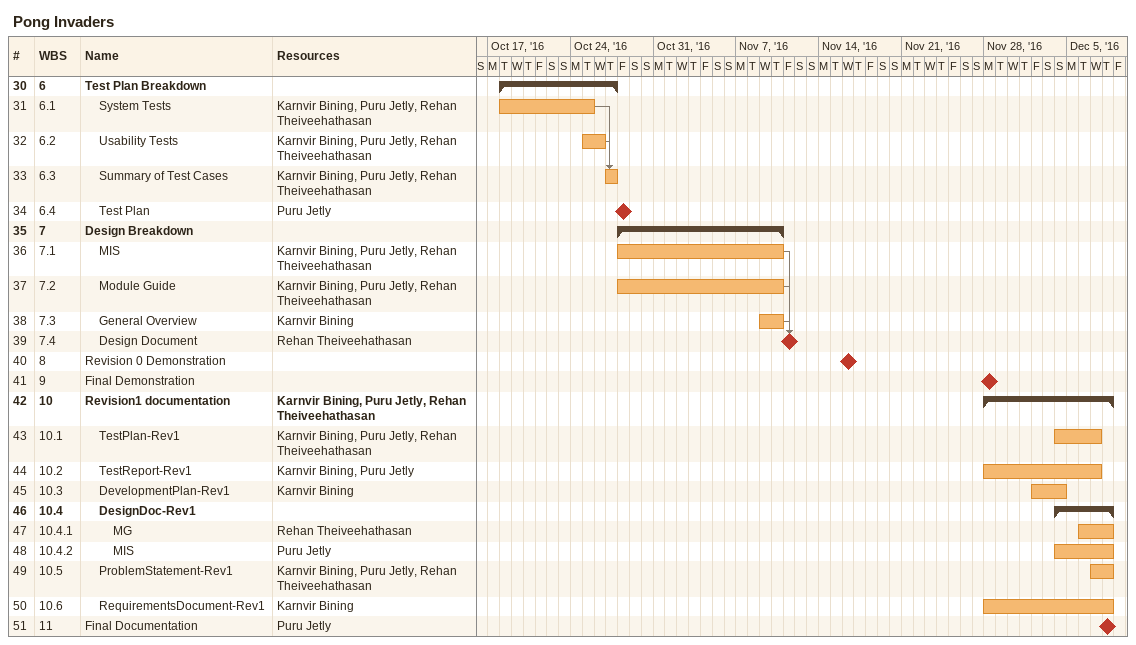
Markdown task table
Pong Invaders

| ID | WBS | Task | Start | Finish | Predecessors | Resources |
|---|---|---|---|---|---|---|
| 30 | 6 | **Test Plan Breakdown** | 2016-10-18 | 2016-10-27 |  |  |
| 31 | 6.1 | System Tests | 2016-10-18 | 2016-10-25 |  | Karnvir Bining, Puru Jetly, Rehan Theiveehathasan |
| 32 | 6.2 | Usability Tests | 2016-10-25 | 2016-10-26 |  | Karnvir Bining, Puru Jetly, Rehan Theiveehathasan |
| 33 | 6.3 | Summary of Test Cases | 2016-10-27 | 2016-10-27 | 31, 32 | Karnvir Bining, Puru Jetly, Rehan Theiveehathasan |
| 34 | 6.4 | Test Plan (milestone) | 2016-10-28 | 2016-10-28 |  | Puru Jetly |
| 35 | 7 | **Design Breakdown** | 2016-10-28 | 2016-11-10 |  |  |
| 36 | 7.1 | MIS | 2016-10-28 | 2016-11-10 |  | Karnvir Bining, Puru Jetly, Rehan Theiveehathasan |
| 37 | 7.2 | Module Guide | 2016-10-28 | 2016-11-10 |  | Karnvir Bining, Puru Jetly, Rehan Theiveehathasan |
| 38 | 7.3 | General Overview | 2016-11-09 | 2016-11-10 |  | Karnvir Bining |
| 39 | 7.4 | Design Document (milestone) | 2016-11-11 | 2016-11-11 | 36, 37, 38 | Rehan Theiveehathasan |
| 40 | 8 | Revision 0 Demonstration (milestone) | 2016-11-16 | 2016-11-16 |  |  |
| 41 | 9 | Final Demonstration (milestone) | 2016-11-28 | 2016-11-28 |  |  |
| 42 | 10 | **Revision1 documentation** | 2016-11-28 | 2016-12-08 |  | Karnvir Bining, Puru Jetly, Rehan Theiveehathasan |
| 43 | 10.1 | TestPlan-Rev1 | 2016-12-04 | 2016-12-07 |  | Karnvir Bining, Puru Jetly, Rehan Theiveehathasan |
| 44 | 10.2 | TestReport-Rev1 | 2016-11-28 | 2016-12-07 |  | Karnvir Bining, Puru Jetly |
| 45 | 10.3 | DevelopmentPlan-Rev1 | 2016-12-02 | 2016-12-04 |  | Karnvir Bining |
| 46 | 10.4 | **DesignDoc-Rev1** | 2016-12-04 | 2016-12-08 |  |  |
| 47 | 10.4.1 | MG | 2016-12-06 | 2016-12-08 |  | Rehan Theiveehathasan |
| 48 | 10.4.2 | MIS | 2016-12-04 | 2016-12-08 |  | Puru Jetly |
| 49 | 10.5 | ProblemStatement-Rev1 | 2016-12-07 | 2016-12-08 |  | Karnvir Bining, Puru Jetly, Rehan Theiveehathasan |
| 50 | 10.6 | RequirementsDocument-Rev1 | 2016-11-28 | 2016-12-08 |  | Karnvir Bining |
| 51 | 11 | Final Documentation (milestone) | 2016-12-08 | 2016-12-08 |  | Puru Jetly |
